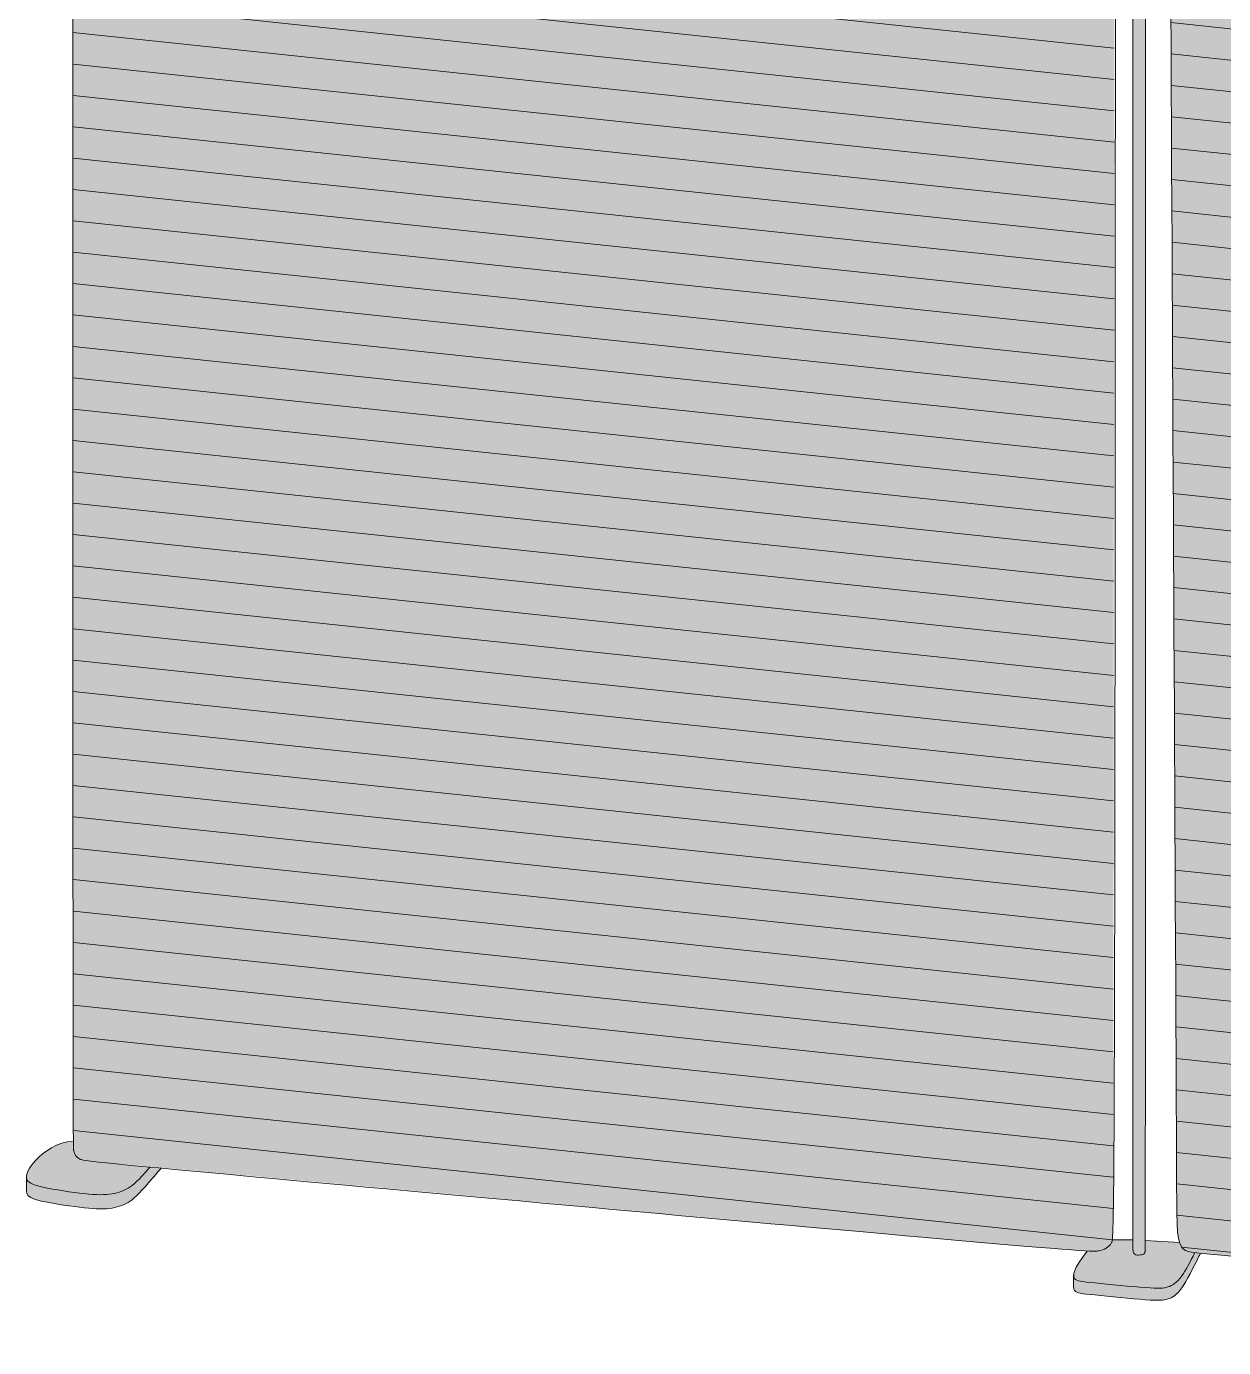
# Model space of a CAD drawing. Header units: millimetres. Extents: x -23380 to 52531, y -5628 to 1041.
# Drawn here: x -2816 to -1963, y -5404 to -4463 of the extents above; entities that cross this region are included whole.
import ezdxf

# ---------------------------------------------------------------- set-up
doc = ezdxf.new("R2010")
doc.units = ezdxf.units.MM
for name, color, linetype, lineweight in [('drawing', 7, 'Continuous', 5), ('hatch', 9, 'Continuous', 5), ('ropes', 7, 'Continuous', 0)]:
    doc.layers.add(name, color=color, linetype=linetype, lineweight=lineweight)

msp = doc.modelspace()

# ---------------------------------------------------------------- hatches: boundary and pattern name
at = {"layer": 'hatch'}
for points in [[(-2782.98, -3470.14), (-2782.59, -5257.32), (-2782.49, -5262.8), (-2782.46, -5263.35), (-2782.44, -5263.55), (-2782.43, -5263.71), (-2782.41, -5263.84), (-2782.39, -5263.94), (-2782.38, -5264.02), (-2782.3, -5264.36), (-2782.24, -5264.61), (-2782.17, -5264.85), (-2782.1, -5265.09), (-2782.02, -5265.33), (-2781.94, -5265.56), (-2781.86, -5265.78), (-2781.77, -5266), (-2781.67, -5266.22), (-2781.58, -5266.43), (-2781.47, -5266.63), (-2781.36, -5266.83), (-2781.25, -5267.03), (-2781.13, -5267.22), (-2781.01, -5267.4), (-2780.88, -5267.58), (-2780.75, -5267.76), (-2780.61, -5267.93), (-2780.46, -5268.1), (-2780.31, -5268.27), (-2780.15, -5268.43), (-2779.99, -5268.58), (-2779.81, -5268.73), (-2779.64, -5268.88), (-2779.45, -5269.02), (-2779.26, -5269.16), (-2779.07, -5269.3), (-2778.86, -5269.43), (-2778.65, -5269.56), (-2778.44, -5269.68), (-2778.21, -5269.8), (-2777.98, -5269.92), (-2777.8, -5270), (-2777.62, -5270.08), (-2777.52, -5270.12), (-2777.42, -5270.16), (-2777.3, -5270.2), (-2777.19, -5270.24), (-2777.06, -5270.28), (-2776.92, -5270.32), (-2776.61, -5270.41), (-2776.25, -5270.49), (-2775.83, -5270.58), (-2774.79, -5270.78), (-2773.43, -5270.99), (-2769.46, -5271.51), (-2177.98, -5325.61), (-2093.96, -5332.91), (-2060.04, -5335.44), (-2056.38, -5335.58), (-2055.08, -5335.6), (-2054.06, -5335.58), (-2053.64, -5335.56), (-2053.27, -5335.54), (-2052.93, -5335.51), (-2052.64, -5335.47), (-2052.37, -5335.43), (-2052.12, -5335.39), (-2051.66, -5335.29), (-2051.01, -5335.15), (-2050.36, -5334.98), (-2049.71, -5334.79), (-2049.39, -5334.69), (-2049.08, -5334.59), (-2048.76, -5334.47), (-2048.44, -5334.35), (-2048.13, -5334.23), (-2047.82, -5334.1), (-2047.52, -5333.95), (-2047.21, -5333.81), (-2046.91, -5333.65), (-2046.62, -5333.49), (-2046.33, -5333.31), (-2046.04, -5333.13), (-2045.76, -5332.94), (-2045.48, -5332.73), (-2045.21, -5332.52), (-2044.94, -5332.3), (-2044.68, -5332.07), (-2044.43, -5331.82), (-2044.3, -5331.7), (-2044.18, -5331.57), (-2044.05, -5331.44), (-2043.93, -5331.3), (-2043.82, -5331.16), (-2043.7, -5331.02), (-2043.58, -5330.88), (-2043.47, -5330.73), (-2043.36, -5330.58), (-2043.25, -5330.43), (-2043.14, -5330.27), (-2043.03, -5330.11), (-2042.93, -5329.95), (-2042.83, -5329.78), (-2042.72, -5329.61), (-2042.63, -5329.44), (-2042.56, -5329.31), (-2042.53, -5329.25), (-2042.5, -5329.18), (-2042.48, -5329.14), (-2042.47, -5329.1), (-2042.45, -5329.06), (-2042.43, -5329.02), (-2042.42, -5328.97), (-2042.4, -5328.92), (-2042.37, -5328.82), (-2042.34, -5328.7), (-2042.31, -5328.57), (-2042.28, -5328.42), (-2042.25, -5328.25), (-2042.19, -5327.86), (-2042.13, -5327.38), (-2042.05, -5326.56), (-2041.98, -5325.53), (-2041.83, -5322.68), (-2041.55, -5313.01), (-2039.87, -3534.17), (-2040.25, -3534.25), (-2040.64, -3534.31), (-2040.94, -3534.35), (-2041.27, -3534.39), (-2041.65, -3534.42), (-2042.09, -3534.45), (-2042.63, -3534.46), (-2043.27, -3534.46), (-2044.98, -3534.41), (-2050.63, -3534.1), (-2771.8, -3471.95), (-2775.93, -3471.5), (-2777.31, -3471.31), (-2778.46, -3471.14), (-2779.76, -3470.91), (-2780.95, -3470.67), (-2781.5, -3470.54), (-2782.02, -3470.41), (-2782.51, -3470.28)], [(-2018.52, -3540.44), (-2027.48, -3539.85), (-2027.48, -5327.38), (-2027.48, -5333.65), (-2027.44, -5334.27), (-2027.38, -5334.83), (-2027.35, -5335.09), (-2027.31, -5335.33), (-2027.28, -5335.56), (-2027.24, -5335.78), (-2027.19, -5335.98), (-2027.15, -5336.18), (-2027.1, -5336.35), (-2027.05, -5336.52), (-2027.02, -5336.6), (-2026.99, -5336.68), (-2026.96, -5336.75), (-2026.93, -5336.82), (-2026.9, -5336.89), (-2026.87, -5336.96), (-2026.84, -5337.02), (-2026.81, -5337.09), (-2026.78, -5337.15), (-2026.75, -5337.2), (-2026.71, -5337.26), (-2026.68, -5337.31), (-2026.64, -5337.36), (-2026.61, -5337.41), (-2026.57, -5337.46), (-2026.53, -5337.5), (-2026.49, -5337.54), (-2026.46, -5337.58), (-2026.42, -5337.62), (-2026.38, -5337.66), (-2026.34, -5337.7), (-2026.29, -5337.73), (-2026.25, -5337.76), (-2026.21, -5337.79), (-2026.17, -5337.82), (-2026.12, -5337.85), (-2026.08, -5337.88), (-2026.03, -5337.91), (-2025.99, -5337.93), (-2025.94, -5337.95), (-2025.89, -5337.98), (-2025.84, -5338), (-2025.79, -5338.02), (-2025.74, -5338.04), (-2025.69, -5338.05), (-2025.64, -5338.07), (-2025.54, -5338.1), (-2025.43, -5338.13), (-2025.32, -5338.16), (-2025.21, -5338.19), (-2025.09, -5338.21), (-2024.98, -5338.23), (-2024.86, -5338.25), (-2024.74, -5338.27), (-2024.49, -5338.3), (-2024.24, -5338.32), (-2023.98, -5338.34), (-2023.72, -5338.34), (-2023.45, -5338.34), (-2023.19, -5338.34), (-2022.92, -5338.33), (-2022.66, -5338.31), (-2022.4, -5338.29), (-2022.15, -5338.26), (-2021.9, -5338.23), (-2021.65, -5338.19), (-2021.42, -5338.15), (-2021.19, -5338.11), (-2020.97, -5338.06), (-2020.87, -5338.03), (-2020.77, -5338), (-2020.67, -5337.97), (-2020.57, -5337.94), (-2020.47, -5337.91), (-2020.38, -5337.87), (-2020.29, -5337.84), (-2020.2, -5337.8), (-2020.12, -5337.76), (-2020.03, -5337.71), (-2019.95, -5337.67), (-2019.91, -5337.65), (-2019.87, -5337.62), (-2019.83, -5337.6), (-2019.79, -5337.57), (-2019.76, -5337.55), (-2019.72, -5337.52), (-2019.68, -5337.49), (-2019.65, -5337.46), (-2019.61, -5337.44), (-2019.58, -5337.41), (-2019.55, -5337.38), (-2019.51, -5337.34), (-2019.48, -5337.31), (-2019.45, -5337.28), (-2019.42, -5337.25), (-2019.39, -5337.21), (-2019.36, -5337.18), (-2019.33, -5337.14), (-2019.3, -5337.11), (-2019.27, -5337.07), (-2019.24, -5337.03), (-2019.21, -5336.99), (-2019.19, -5336.95), (-2019.16, -5336.91), (-2019.14, -5336.87), (-2019.11, -5336.83), (-2019.09, -5336.79), (-2019.06, -5336.74), (-2019.04, -5336.7), (-2019.02, -5336.65), (-2019, -5336.6), (-2018.98, -5336.56), (-2018.95, -5336.51), (-2018.94, -5336.46), (-2018.93, -5336.44), (-2018.93, -5336.43), (-2018.92, -5336.42), (-2018.92, -5336.41), (-2018.92, -5336.4), (-2018.91, -5336.39), (-2018.91, -5336.38), (-2018.91, -5336.36), (-2018.9, -5336.34), (-2018.9, -5336.31), (-2018.89, -5336.26), (-2018.89, -5336.2), (-2018.87, -5336.05), (-2018.86, -5335.84), (-2018.84, -5335.19)], [(-2005.01, -3539.76), (-1996.16, -5308), (-1996.01, -5315.46), (-1995.85, -5318.6), (-1995.65, -5321.39), (-1995.52, -5322.66), (-1995.38, -5323.84), (-1995.23, -5324.95), (-1995.07, -5325.98), (-1994.89, -5326.94), (-1994.69, -5327.84), (-1994.49, -5328.66), (-1994.38, -5329.05), (-1994.26, -5329.42), (-1994.14, -5329.82), (-1994.01, -5330.19), (-1993.87, -5330.55), (-1993.73, -5330.89), (-1993.59, -5331.21), (-1993.44, -5331.52), (-1993.29, -5331.82), (-1993.13, -5332.1), (-1992.97, -5332.37), (-1992.89, -5332.49), (-1992.8, -5332.62), (-1992.72, -5332.74), (-1992.63, -5332.86), (-1992.55, -5332.97), (-1992.46, -5333.08), (-1992.37, -5333.19), (-1992.28, -5333.3), (-1992.19, -5333.4), (-1992.1, -5333.5), (-1992.01, -5333.6), (-1991.91, -5333.69), (-1991.82, -5333.78), (-1991.72, -5333.87), (-1991.62, -5333.96), (-1991.53, -5334.05), (-1991.43, -5334.13), (-1991.33, -5334.21), (-1991.22, -5334.28), (-1991.12, -5334.36), (-1991.02, -5334.43), (-1990.91, -5334.5), (-1990.81, -5334.57), (-1990.7, -5334.64), (-1990.48, -5334.77), (-1990.26, -5334.89), (-1990.03, -5335), (-1989.8, -5335.11), (-1989.57, -5335.21), (-1989.33, -5335.3), (-1989.08, -5335.4), (-1988.84, -5335.48), (-1988.58, -5335.57), (-1988.06, -5335.72), (-1987.64, -5335.84), (-1987.19, -5335.95), (-1986.72, -5336.06), (-1986.19, -5336.17), (-1985.61, -5336.28), (-1984.97, -5336.38), (-1983.44, -5336.6), (-1979.31, -5337.08), (-1266.3, -5403.94), (-1265.65, -5403.99), (-1265.33, -5404), (-1265.17, -5404), (-1265.02, -5404), (-1264.86, -5404), (-1264.71, -5403.99), (-1264.55, -5403.98), (-1264.4, -5403.96), (-1264.33, -5403.95), (-1264.25, -5403.94), (-1264.18, -5403.92), (-1264.1, -5403.91), (-1264.03, -5403.89), (-1263.95, -5403.87), (-1263.88, -5403.85), (-1263.81, -5403.83), (-1263.74, -5403.81), (-1263.66, -5403.78), (-1263.59, -5403.76), (-1263.52, -5403.73), (-1263.45, -5403.7), (-1263.38, -5403.67), (-1263.31, -5403.63), (-1263.24, -5403.6), (-1263.17, -5403.56), (-1263.1, -5403.52), (-1263.03, -5403.47), (-1262.96, -5403.43), (-1262.9, -5403.38), (-1262.83, -5403.33), (-1262.76, -5403.28), (-1262.7, -5403.22), (-1262.63, -5403.17), (-1262.57, -5403.11), (-1262.5, -5403.04), (-1262.44, -5402.98), (-1262.38, -5402.91), (-1262.31, -5402.84), (-1262.25, -5402.76), (-1262.19, -5402.69), (-1262.13, -5402.61), (-1262.07, -5402.53), (-1262.01, -5402.44), (-1261.95, -5402.35), (-1261.89, -5402.26), (-1261.83, -5402.17), (-1261.78, -5402.07), (-1261.72, -5401.97), (-1261.66, -5401.86), (-1261.61, -5401.75), (-1261.5, -5401.53), (-1261.39, -5401.29), (-1261.29, -5401.03), (-1261.19, -5400.76), (-1261.09, -5400.48), (-1260.99, -5400.18), (-1260.9, -5399.86), (-1260.81, -5399.53), (-1260.73, -5399.18), (-1260.64, -5398.81), (-1260.57, -5398.42), (-1260.42, -5397.6), (-1260.28, -5396.7), (-1260.16, -5395.72), (-1260.05, -5394.66), (-1259.96, -5393.51), (-1259.88, -5392.27), (-1259.78, -5389.52), (-1259.75, -5386.38), (-1259.75, -3601.61), (-1259.99, -3601.77), (-1260.25, -3601.92), (-1260.52, -3602.06), (-1260.79, -3602.2), (-1261.08, -3602.33), (-1261.37, -3602.45), (-1261.67, -3602.57), (-1261.98, -3602.69), (-1262.3, -3602.8), (-1262.63, -3602.9), (-1262.97, -3602.99), (-1263.32, -3603.08), (-1263.68, -3603.17), (-1264.05, -3603.24), (-1264.43, -3603.31), (-1264.82, -3603.38), (-1265.12, -3603.42), (-1265.45, -3603.46), (-1265.83, -3603.49), (-1266.27, -3603.51), (-1266.81, -3603.53), (-1267.45, -3603.53), (-1269.16, -3603.48), (-1274.81, -3603.17), (-1995.98, -3541.02), (-2000.1, -3540.57), (-2001.49, -3540.38), (-2002.64, -3540.2), (-2003.88, -3539.99)], [(-2782.59, -5257.32), (-2783.14, -5257.33), (-2783.67, -5257.36), (-2784.21, -5257.39), (-2784.74, -5257.43), (-2785.27, -5257.49), (-2785.8, -5257.55), (-2786.32, -5257.62), (-2786.84, -5257.71), (-2787.36, -5257.8), (-2787.88, -5257.9), (-2788.39, -5258.01), (-2788.9, -5258.13), (-2789.9, -5258.39), (-2790.89, -5258.68), (-2791.87, -5259.01), (-2792.84, -5259.36), (-2793.78, -5259.74), (-2794.72, -5260.15), (-2795.63, -5260.58), (-2796.53, -5261.03), (-2797.42, -5261.5), (-2798.28, -5261.98), (-2799.13, -5262.49), (-2799.96, -5263.01), (-2800.77, -5263.54), (-2801.56, -5264.08), (-2802.33, -5264.63), (-2803.08, -5265.2), (-2803.81, -5265.76), (-2804.52, -5266.33), (-2805.88, -5267.48), (-2807.14, -5268.62), (-2808.32, -5269.75), (-2809.39, -5270.84), (-2810.32, -5271.84), (-2811.17, -5272.79), (-2811.93, -5273.71), (-2812.61, -5274.59), (-2812.92, -5275.02), (-2813.21, -5275.44), (-2813.49, -5275.85), (-2813.75, -5276.25), (-2813.99, -5276.64), (-2814.21, -5277.02), (-2814.42, -5277.39), (-2814.62, -5277.76), (-2814.79, -5278.12), (-2814.96, -5278.47), (-2815.1, -5278.81), (-2815.24, -5279.15), (-2815.36, -5279.48), (-2815.47, -5279.8), (-2815.57, -5280.11), (-2815.65, -5280.42), (-2815.72, -5280.72), (-2815.78, -5281.01), (-2815.83, -5281.29), (-2815.87, -5281.57), (-2815.91, -5281.85), (-2815.93, -5282.11), (-2815.94, -5282.37), (-2815.94, -5282.63), (-2815.94, -5282.85), (-2815.93, -5283.07), (-2815.91, -5283.32), (-2815.9, -5283.44), (-2815.89, -5283.57), (-2815.87, -5283.69), (-2815.85, -5283.81), (-2815.83, -5283.92), (-2815.8, -5284.04), (-2815.78, -5284.16), (-2815.74, -5284.27), (-2815.71, -5284.38), (-2815.68, -5284.49), (-2815.64, -5284.6), (-2815.59, -5284.71), (-2815.55, -5284.82), (-2815.5, -5284.93), (-2815.44, -5285.03), (-2815.39, -5285.14), (-2815.33, -5285.24), (-2815.26, -5285.35), (-2815.2, -5285.45), (-2815.12, -5285.55), (-2815.05, -5285.65), (-2814.97, -5285.75), (-2814.88, -5285.84), (-2814.79, -5285.94), (-2814.7, -5286.04), (-2814.6, -5286.13), (-2814.5, -5286.23), (-2814.39, -5286.32), (-2814.28, -5286.41), (-2814.16, -5286.51), (-2814.04, -5286.6), (-2813.91, -5286.69), (-2813.78, -5286.78), (-2813.64, -5286.87), (-2813.5, -5286.96), (-2813.35, -5287.05), (-2813.2, -5287.14), (-2813.04, -5287.23), (-2812.7, -5287.4), (-2812.34, -5287.57), (-2811.95, -5287.74), (-2811.54, -5287.92), (-2811.1, -5288.09), (-2810.64, -5288.25), (-2809.62, -5288.59), (-2808.49, -5288.93), (-2807.24, -5289.27), (-2804.36, -5289.95), (-2801.06, -5290.64), (-2793.63, -5291.98), (-2785.74, -5293.19), (-2778.2, -5294.18), (-2771.66, -5294.87), (-2768.77, -5295.1), (-2766.09, -5295.25), (-2763.6, -5295.31), (-2762.42, -5295.32), (-2761.28, -5295.3), (-2760.17, -5295.26), (-2759.1, -5295.2), (-2758.05, -5295.12), (-2757.03, -5295.01), (-2756.04, -5294.89), (-2755.06, -5294.74), (-2754.11, -5294.58), (-2753.18, -5294.39), (-2752.28, -5294.19), (-2751.39, -5293.96), (-2750.52, -5293.71), (-2749.67, -5293.45), (-2748.84, -5293.16), (-2748.03, -5292.86), (-2747.23, -5292.54), (-2746.45, -5292.2), (-2745.69, -5291.84), (-2744.94, -5291.47), (-2744.21, -5291.08), (-2743.5, -5290.67), (-2742.79, -5290.24), (-2742.1, -5289.78), (-2741.4, -5289.29), (-2740.68, -5288.76), (-2739.95, -5288.18), (-2739.19, -5287.53), (-2738.39, -5286.81), (-2737.55, -5286.01), (-2736.65, -5285.13), (-2735.69, -5284.14), (-2733.55, -5281.84), (-2728.13, -5275.68), (-2769.46, -5271.51), (-2773.43, -5270.99), (-2774.79, -5270.78), (-2775.83, -5270.58), (-2776.25, -5270.49), (-2776.61, -5270.41), (-2776.92, -5270.32), (-2777.06, -5270.28), (-2777.19, -5270.24), (-2777.3, -5270.2), (-2777.42, -5270.16), (-2777.52, -5270.12), (-2777.62, -5270.08), (-2777.8, -5270), (-2777.98, -5269.92), (-2778.21, -5269.8), (-2778.44, -5269.68), (-2778.65, -5269.56), (-2778.86, -5269.43), (-2779.07, -5269.3), (-2779.26, -5269.16), (-2779.45, -5269.02), (-2779.64, -5268.88), (-2779.81, -5268.73), (-2779.99, -5268.58), (-2780.15, -5268.43), (-2780.31, -5268.27), (-2780.46, -5268.1), (-2780.61, -5267.93), (-2780.75, -5267.76), (-2780.88, -5267.58), (-2781.01, -5267.4), (-2781.13, -5267.22), (-2781.25, -5267.03), (-2781.36, -5266.83), (-2781.47, -5266.63), (-2781.58, -5266.43), (-2781.67, -5266.22), (-2781.77, -5266), (-2781.86, -5265.78), (-2781.94, -5265.56), (-2782.02, -5265.33), (-2782.1, -5265.09), (-2782.17, -5264.85), (-2782.24, -5264.61), (-2782.3, -5264.36), (-2782.38, -5264.02), (-2782.39, -5263.94), (-2782.41, -5263.84), (-2782.43, -5263.71), (-2782.44, -5263.55), (-2782.46, -5263.35), (-2782.49, -5262.8)], [(-2728.13, -5275.68), (-2733.55, -5281.84), (-2735.69, -5284.14), (-2736.65, -5285.13), (-2737.55, -5286.01), (-2738.39, -5286.81), (-2739.19, -5287.53), (-2739.95, -5288.18), (-2740.68, -5288.76), (-2741.4, -5289.29), (-2742.1, -5289.78), (-2742.79, -5290.24), (-2743.5, -5290.67), (-2744.21, -5291.08), (-2744.94, -5291.47), (-2745.69, -5291.84), (-2746.45, -5292.2), (-2747.23, -5292.54), (-2748.03, -5292.86), (-2748.84, -5293.16), (-2749.67, -5293.45), (-2750.52, -5293.71), (-2751.39, -5293.96), (-2752.28, -5294.19), (-2753.18, -5294.39), (-2754.11, -5294.58), (-2755.06, -5294.74), (-2756.04, -5294.89), (-2757.03, -5295.01), (-2758.05, -5295.12), (-2759.1, -5295.2), (-2760.17, -5295.26), (-2761.28, -5295.3), (-2762.42, -5295.32), (-2763.6, -5295.31), (-2766.09, -5295.25), (-2768.77, -5295.1), (-2771.66, -5294.87), (-2778.2, -5294.18), (-2785.74, -5293.19), (-2793.63, -5291.98), (-2801.06, -5290.64), (-2804.36, -5289.95), (-2807.24, -5289.27), (-2808.49, -5288.93), (-2809.62, -5288.59), (-2810.64, -5288.25), (-2811.1, -5288.09), (-2811.54, -5287.92), (-2811.95, -5287.74), (-2812.34, -5287.57), (-2812.7, -5287.4), (-2813.04, -5287.23), (-2813.2, -5287.14), (-2813.35, -5287.05), (-2813.5, -5286.96), (-2813.64, -5286.87), (-2813.78, -5286.78), (-2813.91, -5286.69), (-2814.04, -5286.6), (-2814.16, -5286.51), (-2814.28, -5286.41), (-2814.39, -5286.32), (-2814.5, -5286.23), (-2814.6, -5286.13), (-2814.7, -5286.04), (-2814.79, -5285.94), (-2814.88, -5285.84), (-2814.97, -5285.75), (-2815.05, -5285.65), (-2815.12, -5285.55), (-2815.2, -5285.45), (-2815.26, -5285.35), (-2815.33, -5285.24), (-2815.39, -5285.14), (-2815.44, -5285.03), (-2815.5, -5284.93), (-2815.55, -5284.82), (-2815.59, -5284.71), (-2815.64, -5284.6), (-2815.68, -5284.49), (-2815.71, -5284.38), (-2815.74, -5284.27), (-2815.78, -5284.16), (-2815.8, -5284.04), (-2815.83, -5283.92), (-2815.85, -5283.81), (-2815.87, -5283.69), (-2815.89, -5283.57), (-2815.9, -5283.44), (-2815.91, -5283.32), (-2815.93, -5283.07), (-2815.94, -5282.9), (-2815.94, -5282.74), (-2815.94, -5292.75), (-2815.94, -5292.98), (-2815.93, -5293.19), (-2815.91, -5293.44), (-2815.9, -5293.57), (-2815.89, -5293.69), (-2815.87, -5293.81), (-2815.85, -5293.93), (-2815.83, -5294.05), (-2815.8, -5294.17), (-2815.78, -5294.28), (-2815.74, -5294.4), (-2815.71, -5294.51), (-2815.68, -5294.62), (-2815.64, -5294.73), (-2815.59, -5294.84), (-2815.55, -5294.95), (-2815.5, -5295.05), (-2815.44, -5295.16), (-2815.39, -5295.27), (-2815.33, -5295.37), (-2815.26, -5295.47), (-2815.2, -5295.57), (-2815.12, -5295.67), (-2815.05, -5295.77), (-2814.97, -5295.87), (-2814.88, -5295.97), (-2814.79, -5296.07), (-2814.7, -5296.16), (-2814.6, -5296.26), (-2814.5, -5296.35), (-2814.39, -5296.45), (-2814.28, -5296.54), (-2814.16, -5296.63), (-2814.04, -5296.72), (-2813.91, -5296.82), (-2813.78, -5296.91), (-2813.64, -5297), (-2813.5, -5297.09), (-2813.35, -5297.17), (-2813.2, -5297.26), (-2813.04, -5297.35), (-2812.7, -5297.53), (-2812.34, -5297.7), (-2811.95, -5297.87), (-2811.54, -5298.04), (-2811.1, -5298.21), (-2810.64, -5298.38), (-2809.62, -5298.72), (-2808.49, -5299.05), (-2807.24, -5299.39), (-2804.36, -5300.08), (-2801.06, -5300.77), (-2793.63, -5302.11), (-2785.74, -5303.32), (-2778.2, -5304.31), (-2771.66, -5305), (-2768.77, -5305.23), (-2766.09, -5305.38), (-2763.6, -5305.44), (-2762.42, -5305.44), (-2761.28, -5305.42), (-2760.17, -5305.38), (-2759.1, -5305.32), (-2758.05, -5305.24), (-2757.03, -5305.14), (-2756.04, -5305.01), (-2755.06, -5304.87), (-2754.11, -5304.7), (-2753.18, -5304.52), (-2752.28, -5304.31), (-2751.39, -5304.09), (-2750.52, -5303.84), (-2749.67, -5303.57), (-2748.84, -5303.29), (-2748.03, -5302.99), (-2747.23, -5302.67), (-2746.45, -5302.33), (-2745.69, -5301.97), (-2744.94, -5301.59), (-2744.21, -5301.2), (-2743.5, -5300.79), (-2742.79, -5300.36), (-2742.1, -5299.91), (-2741.4, -5299.42), (-2740.68, -5298.89), (-2739.95, -5298.3), (-2739.19, -5297.66), (-2738.39, -5296.94), (-2737.55, -5296.14), (-2736.65, -5295.25), (-2735.69, -5294.27), (-2733.55, -5291.97), (-2728.13, -5285.8), (-2720.1, -5276.44)], [(-2060.04, -5335.44), (-2062.63, -5338.88), (-2063.74, -5340.43), (-2064.74, -5341.87), (-2065.63, -5343.22), (-2066.42, -5344.47), (-2067.11, -5345.63), (-2067.71, -5346.71), (-2067.97, -5347.21), (-2068.22, -5347.7), (-2068.44, -5348.16), (-2068.64, -5348.61), (-2068.82, -5349.04), (-2068.99, -5349.45), (-2069.13, -5349.84), (-2069.26, -5350.21), (-2069.37, -5350.57), (-2069.46, -5350.91), (-2069.5, -5351.08), (-2069.54, -5351.24), (-2069.57, -5351.4), (-2069.6, -5351.55), (-2069.63, -5351.7), (-2069.65, -5351.85), (-2069.67, -5351.99), (-2069.68, -5352.13), (-2069.69, -5352.27), (-2069.7, -5352.4), (-2069.71, -5352.53), (-2069.71, -5352.66), (-2069.71, -5352.75), (-2069.7, -5352.85), (-2069.7, -5352.94), (-2069.69, -5353.02), (-2069.69, -5353.11), (-2069.68, -5353.2), (-2069.67, -5353.28), (-2069.66, -5353.36), (-2069.64, -5353.44), (-2069.63, -5353.52), (-2069.61, -5353.6), (-2069.59, -5353.68), (-2069.57, -5353.75), (-2069.55, -5353.82), (-2069.53, -5353.9), (-2069.51, -5353.97), (-2069.48, -5354.04), (-2069.46, -5354.1), (-2069.43, -5354.17), (-2069.4, -5354.24), (-2069.37, -5354.3), (-2069.35, -5354.37), (-2069.31, -5354.43), (-2069.28, -5354.49), (-2069.25, -5354.55), (-2069.22, -5354.61), (-2069.18, -5354.67), (-2069.15, -5354.72), (-2069.11, -5354.78), (-2069.07, -5354.84), (-2068.99, -5354.94), (-2068.92, -5355.04), (-2068.85, -5355.13), (-2068.77, -5355.22), (-2068.69, -5355.31), (-2068.6, -5355.4), (-2068.52, -5355.48), (-2068.43, -5355.56), (-2068.33, -5355.64), (-2068.24, -5355.71), (-2068.14, -5355.79), (-2068.04, -5355.86), (-2067.93, -5355.93), (-2067.82, -5356), (-2067.7, -5356.06), (-2067.59, -5356.12), (-2067.46, -5356.19), (-2067.34, -5356.25), (-2067.2, -5356.3), (-2067.07, -5356.36), (-2066.93, -5356.41), (-2066.78, -5356.47), (-2066.63, -5356.52), (-2066.32, -5356.62), (-2065.99, -5356.71), (-2065.63, -5356.8), (-2065.25, -5356.88), (-2064.85, -5356.96), (-2063.97, -5357.11), (-2062.99, -5357.25), (-2060.69, -5357.52), (-2018.53, -5361.53), (-2015.18, -5361.76), (-2012.37, -5361.9), (-2010.03, -5361.96), (-2009.01, -5361.95), (-2008.08, -5361.92), (-2007.23, -5361.88), (-2006.44, -5361.81), (-2005.72, -5361.73), (-2005.37, -5361.68), (-2005.04, -5361.63), (-2004.71, -5361.57), (-2004.4, -5361.5), (-2004.09, -5361.44), (-2003.78, -5361.36), (-2003.19, -5361.21), (-2002.6, -5361.03), (-2002.01, -5360.84), (-2001.42, -5360.63), (-2001.13, -5360.51), (-2000.83, -5360.39), (-2000.54, -5360.26), (-2000.24, -5360.12), (-1999.94, -5359.98), (-1999.64, -5359.82), (-1999.34, -5359.66), (-1999.03, -5359.48), (-1998.73, -5359.3), (-1998.43, -5359.1), (-1998.12, -5358.9), (-1997.81, -5358.68), (-1997.5, -5358.45), (-1997.19, -5358.21), (-1996.88, -5357.95), (-1996.56, -5357.68), (-1996.24, -5357.39), (-1995.93, -5357.09), (-1995.6, -5356.78), (-1995.28, -5356.45), (-1994.96, -5356.1), (-1994.63, -5355.73), (-1994.3, -5355.35), (-1993.96, -5354.95), (-1993.63, -5354.53), (-1993.29, -5354.09), (-1992.61, -5353.16), (-1992.08, -5352.39), (-1991.54, -5351.57), (-1990.44, -5349.81), (-1989.33, -5347.89), (-1988.19, -5345.83), (-1985.85, -5341.38), (-1983.44, -5336.6), (-1984.97, -5336.38), (-1985.61, -5336.28), (-1986.19, -5336.17), (-1986.72, -5336.06), (-1987.19, -5335.95), (-1987.64, -5335.84), (-1988.06, -5335.72), (-1988.58, -5335.57), (-1988.84, -5335.48), (-1989.08, -5335.4), (-1989.33, -5335.3), (-1989.57, -5335.21), (-1989.8, -5335.11), (-1990.03, -5335), (-1990.26, -5334.89), (-1990.48, -5334.77), (-1990.7, -5334.64), (-1990.81, -5334.57), (-1990.91, -5334.5), (-1991.02, -5334.43), (-1991.12, -5334.36), (-1991.22, -5334.28), (-1991.33, -5334.21), (-1991.43, -5334.13), (-1991.53, -5334.05), (-1991.62, -5333.96), (-1991.72, -5333.87), (-1991.82, -5333.78), (-1991.91, -5333.69), (-1992.01, -5333.6), (-1992.1, -5333.5), (-1992.19, -5333.4), (-1992.28, -5333.3), (-1992.37, -5333.19), (-1992.46, -5333.08), (-1992.55, -5332.97), (-1992.63, -5332.86), (-1992.72, -5332.74), (-1992.8, -5332.62), (-1992.89, -5332.49), (-1992.97, -5332.37), (-1993.13, -5332.1), (-1993.29, -5331.82), (-1993.44, -5331.52), (-1993.59, -5331.21), (-1993.73, -5330.89), (-1993.87, -5330.55), (-1994.01, -5330.19), (-1994.14, -5329.82), (-1994.26, -5329.42), (-2018.76, -5327.96), (-2018.84, -5335.19), (-2018.86, -5335.84), (-2018.87, -5336.05), (-2018.89, -5336.2), (-2018.89, -5336.26), (-2018.9, -5336.31), (-2018.9, -5336.34), (-2018.91, -5336.36), (-2018.91, -5336.38), (-2018.91, -5336.39), (-2018.92, -5336.4), (-2018.92, -5336.41), (-2018.92, -5336.42), (-2018.93, -5336.43), (-2018.93, -5336.44), (-2018.94, -5336.46), (-2018.95, -5336.51), (-2018.98, -5336.56), (-2019, -5336.6), (-2019.02, -5336.65), (-2019.04, -5336.7), (-2019.06, -5336.74), (-2019.09, -5336.79), (-2019.11, -5336.83), (-2019.14, -5336.87), (-2019.16, -5336.91), (-2019.19, -5336.95), (-2019.21, -5336.99), (-2019.24, -5337.03), (-2019.27, -5337.07), (-2019.3, -5337.11), (-2019.33, -5337.14), (-2019.36, -5337.18), (-2019.39, -5337.21), (-2019.42, -5337.25), (-2019.45, -5337.28), (-2019.48, -5337.31), (-2019.51, -5337.34), (-2019.55, -5337.38), (-2019.58, -5337.41), (-2019.61, -5337.44), (-2019.65, -5337.46), (-2019.68, -5337.49), (-2019.72, -5337.52), (-2019.76, -5337.55), (-2019.79, -5337.57), (-2019.83, -5337.6), (-2019.87, -5337.62), (-2019.91, -5337.65), (-2019.95, -5337.67), (-2020.03, -5337.71), (-2020.12, -5337.76), (-2020.2, -5337.8), (-2020.29, -5337.84), (-2020.38, -5337.87), (-2020.47, -5337.91), (-2020.57, -5337.94), (-2020.67, -5337.97), (-2020.77, -5338), (-2020.87, -5338.03), (-2020.97, -5338.06), (-2021.19, -5338.11), (-2021.42, -5338.15), (-2021.65, -5338.19), (-2021.9, -5338.23), (-2022.15, -5338.26), (-2022.4, -5338.29), (-2022.66, -5338.31), (-2022.92, -5338.33), (-2023.19, -5338.34), (-2023.45, -5338.34), (-2023.72, -5338.34), (-2023.98, -5338.34), (-2024.24, -5338.32), (-2024.49, -5338.3), (-2024.74, -5338.27), (-2024.86, -5338.25), (-2024.98, -5338.23), (-2025.09, -5338.21), (-2025.21, -5338.19), (-2025.32, -5338.16), (-2025.43, -5338.13), (-2025.54, -5338.1), (-2025.64, -5338.07), (-2025.69, -5338.05), (-2025.74, -5338.04), (-2025.79, -5338.02), (-2025.84, -5338), (-2025.89, -5337.98), (-2025.94, -5337.95), (-2025.99, -5337.93), (-2026.03, -5337.91), (-2026.08, -5337.88), (-2026.12, -5337.85), (-2026.17, -5337.82), (-2026.21, -5337.79), (-2026.25, -5337.76), (-2026.29, -5337.73), (-2026.34, -5337.7), (-2026.38, -5337.66), (-2026.42, -5337.62), (-2026.46, -5337.58), (-2026.49, -5337.54), (-2026.53, -5337.5), (-2026.57, -5337.46), (-2026.61, -5337.41), (-2026.64, -5337.36), (-2026.68, -5337.31), (-2026.71, -5337.26), (-2026.75, -5337.2), (-2026.78, -5337.15), (-2026.81, -5337.09), (-2026.84, -5337.02), (-2026.87, -5336.96), (-2026.9, -5336.89), (-2026.93, -5336.82), (-2026.96, -5336.75), (-2026.99, -5336.68), (-2027.02, -5336.6), (-2027.05, -5336.52), (-2027.1, -5336.35), (-2027.15, -5336.18), (-2027.19, -5335.98), (-2027.24, -5335.78), (-2027.28, -5335.56), (-2027.31, -5335.33), (-2027.35, -5335.09), (-2027.38, -5334.83), (-2027.44, -5334.27), (-2027.48, -5333.65), (-2027.48, -5327.38), (-2042.13, -5327.38), (-2042.19, -5327.86), (-2042.25, -5328.25), (-2042.28, -5328.42), (-2042.31, -5328.57), (-2042.34, -5328.7), (-2042.37, -5328.82), (-2042.4, -5328.92), (-2042.42, -5328.97), (-2042.43, -5329.02), (-2042.45, -5329.06), (-2042.47, -5329.1), (-2042.48, -5329.14), (-2042.5, -5329.18), (-2042.53, -5329.25), (-2042.56, -5329.31), (-2042.63, -5329.44), (-2042.72, -5329.61), (-2042.83, -5329.78), (-2042.93, -5329.95), (-2043.03, -5330.11), (-2043.14, -5330.27), (-2043.25, -5330.43), (-2043.36, -5330.58), (-2043.47, -5330.73), (-2043.58, -5330.88), (-2043.7, -5331.02), (-2043.82, -5331.16), (-2043.93, -5331.3), (-2044.05, -5331.44), (-2044.18, -5331.57), (-2044.3, -5331.7), (-2044.43, -5331.82), (-2044.68, -5332.07), (-2044.94, -5332.3), (-2045.21, -5332.52), (-2045.48, -5332.73), (-2045.76, -5332.94), (-2046.04, -5333.13), (-2046.33, -5333.31), (-2046.62, -5333.49), (-2046.91, -5333.65), (-2047.21, -5333.81), (-2047.52, -5333.95), (-2047.82, -5334.1), (-2048.13, -5334.23), (-2048.44, -5334.35), (-2048.76, -5334.47), (-2049.08, -5334.59), (-2049.39, -5334.69), (-2049.71, -5334.79), (-2050.36, -5334.98), (-2051.01, -5335.15), (-2051.66, -5335.29), (-2052.12, -5335.39), (-2052.37, -5335.43), (-2052.64, -5335.47), (-2052.93, -5335.51), (-2053.27, -5335.54), (-2053.64, -5335.56), (-2054.06, -5335.58), (-2055.08, -5335.6), (-2056.38, -5335.58)], [(-2069.71, -5352.75), (-2069.71, -5361.25), (-2069.71, -5361.35), (-2069.7, -5361.44), (-2069.7, -5361.53), (-2069.69, -5361.62), (-2069.69, -5361.7), (-2069.68, -5361.79), (-2069.67, -5361.87), (-2069.66, -5361.95), (-2069.64, -5362.04), (-2069.63, -5362.11), (-2069.61, -5362.19), (-2069.59, -5362.27), (-2069.57, -5362.34), (-2069.55, -5362.42), (-2069.53, -5362.49), (-2069.51, -5362.56), (-2069.48, -5362.63), (-2069.46, -5362.7), (-2069.43, -5362.76), (-2069.4, -5362.83), (-2069.37, -5362.89), (-2069.35, -5362.96), (-2069.31, -5363.02), (-2069.28, -5363.08), (-2069.25, -5363.14), (-2069.22, -5363.2), (-2069.18, -5363.26), (-2069.15, -5363.32), (-2069.11, -5363.37), (-2069.07, -5363.43), (-2068.99, -5363.54), (-2068.92, -5363.63), (-2068.85, -5363.73), (-2068.77, -5363.82), (-2068.69, -5363.9), (-2068.6, -5363.99), (-2068.52, -5364.07), (-2068.43, -5364.15), (-2068.33, -5364.23), (-2068.24, -5364.31), (-2068.14, -5364.38), (-2068.04, -5364.45), (-2067.93, -5364.52), (-2067.82, -5364.59), (-2067.7, -5364.65), (-2067.59, -5364.72), (-2067.46, -5364.78), (-2067.34, -5364.84), (-2067.2, -5364.9), (-2067.07, -5364.95), (-2066.93, -5365.01), (-2066.78, -5365.06), (-2066.63, -5365.11), (-2066.32, -5365.21), (-2065.99, -5365.3), (-2065.63, -5365.39), (-2065.25, -5365.47), (-2064.85, -5365.55), (-2063.97, -5365.7), (-2062.99, -5365.85), (-2060.69, -5366.12), (-2018.53, -5370.13), (-2015.18, -5370.36), (-2012.37, -5370.5), (-2010.03, -5370.55), (-2009.01, -5370.54), (-2008.08, -5370.52), (-2007.23, -5370.47), (-2006.44, -5370.41), (-2005.72, -5370.32), (-2005.37, -5370.27), (-2005.04, -5370.22), (-2004.71, -5370.16), (-2004.4, -5370.1), (-2004.09, -5370.03), (-2003.78, -5369.96), (-2003.19, -5369.8), (-2002.6, -5369.62), (-2002.01, -5369.43), (-2001.42, -5369.22), (-2001.13, -5369.1), (-2000.83, -5368.98), (-2000.54, -5368.85), (-2000.24, -5368.71), (-1999.94, -5368.57), (-1999.64, -5368.41), (-1999.34, -5368.25), (-1999.03, -5368.08), (-1998.73, -5367.89), (-1998.43, -5367.7), (-1998.12, -5367.49), (-1997.81, -5367.27), (-1997.5, -5367.04), (-1997.19, -5366.8), (-1996.88, -5366.54), (-1996.56, -5366.27), (-1996.24, -5365.99), (-1995.93, -5365.69), (-1995.6, -5365.37), (-1995.28, -5365.04), (-1994.96, -5364.69), (-1994.63, -5364.33), (-1994.3, -5363.94), (-1993.96, -5363.54), (-1993.63, -5363.12), (-1993.29, -5362.69), (-1992.61, -5361.75), (-1991.91, -5360.73), (-1991.21, -5359.64), (-1990.49, -5358.47), (-1989.76, -5357.24), (-1988.28, -5354.6), (-1986.76, -5351.74), (-1980.4, -5339.09), (-1979.31, -5337.08), (-1983.44, -5336.6), (-1985.85, -5341.38), (-1988.19, -5345.83), (-1989.33, -5347.89), (-1990.44, -5349.81), (-1991.54, -5351.57), (-1992.08, -5352.39), (-1992.61, -5353.16), (-1993.29, -5354.09), (-1993.63, -5354.53), (-1993.96, -5354.95), (-1994.3, -5355.35), (-1994.63, -5355.73), (-1994.96, -5356.1), (-1995.28, -5356.45), (-1995.6, -5356.78), (-1995.93, -5357.09), (-1996.24, -5357.39), (-1996.56, -5357.68), (-1996.88, -5357.95), (-1997.19, -5358.21), (-1997.5, -5358.45), (-1997.81, -5358.68), (-1998.12, -5358.9), (-1998.43, -5359.1), (-1998.73, -5359.3), (-1999.03, -5359.48), (-1999.34, -5359.66), (-1999.64, -5359.82), (-1999.94, -5359.98), (-2000.24, -5360.12), (-2000.54, -5360.26), (-2000.83, -5360.39), (-2001.13, -5360.51), (-2001.42, -5360.63), (-2002.01, -5360.84), (-2002.6, -5361.03), (-2003.19, -5361.21), (-2003.78, -5361.36), (-2004.09, -5361.44), (-2004.4, -5361.5), (-2004.71, -5361.57), (-2005.04, -5361.63), (-2005.37, -5361.68), (-2005.72, -5361.73), (-2006.44, -5361.81), (-2007.23, -5361.88), (-2008.08, -5361.92), (-2009.01, -5361.95), (-2010.03, -5361.96), (-2012.37, -5361.9), (-2015.18, -5361.76), (-2018.53, -5361.53), (-2060.69, -5357.52), (-2062.99, -5357.25), (-2063.97, -5357.11), (-2064.85, -5356.96), (-2065.25, -5356.88), (-2065.63, -5356.8), (-2065.99, -5356.71), (-2066.32, -5356.62), (-2066.63, -5356.52), (-2066.78, -5356.47), (-2066.93, -5356.41), (-2067.07, -5356.36), (-2067.2, -5356.3), (-2067.34, -5356.25), (-2067.46, -5356.19), (-2067.59, -5356.12), (-2067.7, -5356.06), (-2067.82, -5356), (-2067.93, -5355.93), (-2068.04, -5355.86), (-2068.14, -5355.79), (-2068.24, -5355.71), (-2068.33, -5355.64), (-2068.43, -5355.56), (-2068.52, -5355.48), (-2068.6, -5355.4), (-2068.69, -5355.31), (-2068.77, -5355.22), (-2068.85, -5355.13), (-2068.92, -5355.04), (-2068.99, -5354.94), (-2069.07, -5354.84), (-2069.14, -5354.73), (-2069.18, -5354.68), (-2069.21, -5354.62), (-2069.24, -5354.56), (-2069.27, -5354.5), (-2069.31, -5354.44), (-2069.34, -5354.38), (-2069.36, -5354.32), (-2069.39, -5354.26), (-2069.42, -5354.2), (-2069.45, -5354.13), (-2069.47, -5354.07), (-2069.5, -5354), (-2069.52, -5353.93), (-2069.54, -5353.86), (-2069.56, -5353.79), (-2069.58, -5353.72), (-2069.6, -5353.65), (-2069.62, -5353.58), (-2069.63, -5353.5), (-2069.65, -5353.42), (-2069.66, -5353.34), (-2069.67, -5353.26), (-2069.68, -5353.18), (-2069.69, -5353.1), (-2069.7, -5353.02), (-2069.7, -5352.93), (-2069.71, -5352.84)]]:
    msp.add_hatch(color=256, dxfattribs=at).paths.add_polyline_path(points, flags=0)
at = {"layer": 'ropes', "lineweight": 0}
h = msp.add_hatch(dxfattribs=at)
h.set_pattern_fill('ANSI31', color=256, scale=7, angle=129, style=0)
h.paths.add_polyline_path([(-2782.98, -3470.14), (-2782.59, -5257.32), (-2782.49, -5262.8), (-2782.46, -5263.35), (-2782.44, -5263.55), (-2782.43, -5263.71), (-2782.41, -5263.84), (-2782.39, -5263.94), (-2782.38, -5264.02), (-2782.3, -5264.36), (-2782.24, -5264.61), (-2782.17, -5264.85), (-2782.1, -5265.09), (-2782.02, -5265.33), (-2781.94, -5265.56), (-2781.86, -5265.78), (-2781.77, -5266), (-2781.67, -5266.22), (-2781.58, -5266.43), (-2781.47, -5266.63), (-2781.36, -5266.83), (-2781.25, -5267.03), (-2781.13, -5267.22), (-2781.01, -5267.4), (-2780.88, -5267.58), (-2780.75, -5267.76), (-2780.61, -5267.93), (-2780.46, -5268.1), (-2780.31, -5268.27), (-2780.15, -5268.43), (-2779.99, -5268.58), (-2779.81, -5268.73), (-2779.64, -5268.88), (-2779.45, -5269.02), (-2779.26, -5269.16), (-2779.07, -5269.3), (-2778.86, -5269.43), (-2778.65, -5269.56), (-2778.44, -5269.68), (-2778.21, -5269.8), (-2777.98, -5269.92), (-2777.8, -5270), (-2777.62, -5270.08), (-2777.52, -5270.12), (-2777.42, -5270.16), (-2777.3, -5270.2), (-2777.19, -5270.24), (-2777.06, -5270.28), (-2776.92, -5270.32), (-2776.61, -5270.41), (-2776.25, -5270.49), (-2775.83, -5270.58), (-2774.79, -5270.78), (-2773.43, -5270.99), (-2769.46, -5271.51), (-2177.98, -5325.61), (-2093.96, -5332.91), (-2060.04, -5335.44), (-2056.38, -5335.58), (-2055.08, -5335.6), (-2054.06, -5335.58), (-2053.64, -5335.56), (-2053.27, -5335.54), (-2052.93, -5335.51), (-2052.64, -5335.47), (-2052.37, -5335.43), (-2052.12, -5335.39), (-2051.66, -5335.29), (-2051.01, -5335.15), (-2050.36, -5334.98), (-2049.71, -5334.79), (-2049.39, -5334.69), (-2049.08, -5334.59), (-2048.76, -5334.47), (-2048.44, -5334.35), (-2048.13, -5334.23), (-2047.82, -5334.1), (-2047.52, -5333.95), (-2047.21, -5333.81), (-2046.91, -5333.65), (-2046.62, -5333.49), (-2046.33, -5333.31), (-2046.04, -5333.13), (-2045.76, -5332.94), (-2045.48, -5332.73), (-2045.21, -5332.52), (-2044.94, -5332.3), (-2044.68, -5332.07), (-2044.43, -5331.82), (-2044.3, -5331.7), (-2044.18, -5331.57), (-2044.05, -5331.44), (-2043.93, -5331.3), (-2043.82, -5331.16), (-2043.7, -5331.02), (-2043.58, -5330.88), (-2043.47, -5330.73), (-2043.36, -5330.58), (-2043.25, -5330.43), (-2043.14, -5330.27), (-2043.03, -5330.11), (-2042.93, -5329.95), (-2042.83, -5329.78), (-2042.72, -5329.61), (-2042.63, -5329.44), (-2042.56, -5329.31), (-2042.53, -5329.25), (-2042.5, -5329.18), (-2042.48, -5329.14), (-2042.47, -5329.1), (-2042.45, -5329.06), (-2042.43, -5329.02), (-2042.42, -5328.97), (-2042.4, -5328.92), (-2042.37, -5328.82), (-2042.34, -5328.7), (-2042.31, -5328.57), (-2042.28, -5328.42), (-2042.25, -5328.25), (-2042.19, -5327.86), (-2042.13, -5327.38), (-2042.05, -5326.56), (-2041.98, -5325.53), (-2041.83, -5322.68), (-2041.55, -5313.01), (-2039.87, -3534.17), (-2040.25, -3534.25), (-2040.64, -3534.31), (-2040.94, -3534.35), (-2041.27, -3534.39), (-2041.65, -3534.42), (-2042.09, -3534.45), (-2042.63, -3534.46), (-2043.27, -3534.46), (-2044.98, -3534.41), (-2050.63, -3534.1), (-2771.8, -3471.95), (-2775.93, -3471.5), (-2777.31, -3471.31), (-2778.46, -3471.14), (-2779.76, -3470.91), (-2780.95, -3470.67), (-2781.5, -3470.54), (-2782.02, -3470.41), (-2782.51, -3470.28)], flags=0)
h = msp.add_hatch(dxfattribs=at)
h.set_pattern_fill('ANSI31', color=256, scale=7, angle=129, style=0)
h.paths.add_polyline_path([(-2005.01, -3539.76), (-1996.16, -5308), (-1996.01, -5315.46), (-1995.85, -5318.6), (-1995.65, -5321.39), (-1995.52, -5322.66), (-1995.38, -5323.84), (-1995.23, -5324.95), (-1995.07, -5325.98), (-1994.89, -5326.94), (-1994.69, -5327.84), (-1994.49, -5328.66), (-1994.38, -5329.05), (-1994.26, -5329.42), (-1994.14, -5329.82), (-1994.01, -5330.19), (-1993.87, -5330.55), (-1993.73, -5330.89), (-1993.59, -5331.21), (-1993.44, -5331.52), (-1993.29, -5331.82), (-1993.13, -5332.1), (-1992.97, -5332.37), (-1992.89, -5332.49), (-1992.8, -5332.62), (-1992.72, -5332.74), (-1992.63, -5332.86), (-1992.55, -5332.97), (-1992.46, -5333.08), (-1992.37, -5333.19), (-1992.28, -5333.3), (-1992.19, -5333.4), (-1992.1, -5333.5), (-1992.01, -5333.6), (-1991.91, -5333.69), (-1991.82, -5333.78), (-1991.72, -5333.87), (-1991.62, -5333.96), (-1991.53, -5334.05), (-1991.43, -5334.13), (-1991.33, -5334.21), (-1991.22, -5334.28), (-1991.12, -5334.36), (-1991.02, -5334.43), (-1990.91, -5334.5), (-1990.81, -5334.57), (-1990.7, -5334.64), (-1990.48, -5334.77), (-1990.26, -5334.89), (-1990.03, -5335), (-1989.8, -5335.11), (-1989.57, -5335.21), (-1989.33, -5335.3), (-1989.08, -5335.4), (-1988.84, -5335.48), (-1988.58, -5335.57), (-1988.06, -5335.72), (-1987.64, -5335.84), (-1987.19, -5335.95), (-1986.72, -5336.06), (-1986.19, -5336.17), (-1985.61, -5336.28), (-1984.97, -5336.38), (-1983.44, -5336.6), (-1979.31, -5337.08), (-1266.3, -5403.94), (-1265.65, -5403.99), (-1265.33, -5404), (-1265.17, -5404), (-1265.02, -5404), (-1264.86, -5404), (-1264.71, -5403.99), (-1264.55, -5403.98), (-1264.4, -5403.96), (-1264.33, -5403.95), (-1264.25, -5403.94), (-1264.18, -5403.92), (-1264.1, -5403.91), (-1264.03, -5403.89), (-1263.95, -5403.87), (-1263.88, -5403.85), (-1263.81, -5403.83), (-1263.74, -5403.81), (-1263.66, -5403.78), (-1263.59, -5403.76), (-1263.52, -5403.73), (-1263.45, -5403.7), (-1263.38, -5403.67), (-1263.31, -5403.63), (-1263.24, -5403.6), (-1263.17, -5403.56), (-1263.1, -5403.52), (-1263.03, -5403.47), (-1262.96, -5403.43), (-1262.9, -5403.38), (-1262.83, -5403.33), (-1262.76, -5403.28), (-1262.7, -5403.22), (-1262.63, -5403.17), (-1262.57, -5403.11), (-1262.5, -5403.04), (-1262.44, -5402.98), (-1262.38, -5402.91), (-1262.31, -5402.84), (-1262.25, -5402.76), (-1262.19, -5402.69), (-1262.13, -5402.61), (-1262.07, -5402.53), (-1262.01, -5402.44), (-1261.95, -5402.35), (-1261.89, -5402.26), (-1261.83, -5402.17), (-1261.78, -5402.07), (-1261.72, -5401.97), (-1261.66, -5401.86), (-1261.61, -5401.75), (-1261.5, -5401.53), (-1261.39, -5401.29), (-1261.29, -5401.03), (-1261.19, -5400.76), (-1261.09, -5400.48), (-1260.99, -5400.18), (-1260.9, -5399.86), (-1260.81, -5399.53), (-1260.73, -5399.18), (-1260.64, -5398.81), (-1260.57, -5398.42), (-1260.42, -5397.6), (-1260.28, -5396.7), (-1260.16, -5395.72), (-1260.05, -5394.66), (-1259.96, -5393.51), (-1259.88, -5392.27), (-1259.78, -5389.52), (-1259.75, -5386.38), (-1259.75, -3601.61), (-1259.99, -3601.77), (-1260.25, -3601.92), (-1260.52, -3602.06), (-1260.79, -3602.2), (-1261.08, -3602.33), (-1261.37, -3602.45), (-1261.67, -3602.57), (-1261.98, -3602.69), (-1262.3, -3602.8), (-1262.63, -3602.9), (-1262.97, -3602.99), (-1263.32, -3603.08), (-1263.68, -3603.17), (-1264.05, -3603.24), (-1264.43, -3603.31), (-1264.82, -3603.38), (-1265.12, -3603.42), (-1265.45, -3603.46), (-1265.83, -3603.49), (-1266.27, -3603.51), (-1266.81, -3603.53), (-1267.45, -3603.53), (-1269.16, -3603.48), (-1274.81, -3603.17), (-1995.98, -3541.02), (-2000.1, -3540.57), (-2001.49, -3540.38), (-2002.64, -3540.2), (-2003.88, -3539.99)], flags=0)

# ---------------------------------------------------------------- linework, layer by layer
at = {"layer": 'drawing'}
for points in [[(-2027.48, -5327.38), (-2042.13, -5327.38)], [(-2018.76, -5327.96), (-1994.26, -5329.42)]]:
    msp.add_lwpolyline(points, dxfattribs=at)
for points in [[(-2782.98, -3470.14), (-2782.98, -5257.67), (-2782.98, -5265.02), (-2779.26, -5270.53), (-2767.86, -5272.37), (-2062.1, -5336.35), (-2051.66, -5335.9), (-2041.23, -5331.82), (-2039.87, -5319.57), (-2039.87, -3534.17)], [(-2782.59, -5257.32), (-2794.17, -5257.45), (-2813.66, -5272.78), (-2817.29, -5284.13), (-2812.76, -5289.12), (-2775.1, -5295.01), (-2756.05, -5295.92), (-2742.89, -5291.38), (-2736.54, -5285.49), (-2728.13, -5275.68)]]:
    msp.add_open_spline(points, degree=3, dxfattribs=at)
for points, knots in [([(-2018.52, -3540.44), (-2018.52, -5333.63), (-2018.52, -5337.14), (-2021.02, -5338.31), (-2025.9, -5338.51), (-2027.27, -5337.14), (-2027.48, -5333.65), (-2027.48, -4735.72), (-2027.48, -4137.79), (-2027.48, -3539.85)], [-0.001992, -0.001992, -0.001992, -0.001992, 1123.338449, 2246.676898, 3370.015346, 4493.353795, 4493.353795, 4493.353795, 8947.041526, 8947.041526, 8947.041526, 8947.041526]), ([(-2005.01, -3539.76), (-2002.06, -4129.17), (-1999.11, -4718.59), (-1996.16, -5308), (-1996.04, -5331.15), (-1990.87, -5337.19), (-1966.28, -5337.43), (-1277.51, -5402.45), (-1265.9, -5404.24), (-1259.75, -5404.24), (-1259.75, -5386.38)], [0, 0, 0, 0, 4390.276507, 4390.276507, 4390.276507, 4779.230353, 5168.184199, 5557.138045, 5946.091891, 6335.045738, 6335.045738, 6335.045738, 6335.045738]), ([(-2815.94, -5282.63), (-2815.94, -5286), (-2815.94, -5289.38), (-2815.94, -5292.75), (-2815.94, -5292.9), (-2815.86, -5295.83), (-2812.76, -5299.24), (-2775.1, -5305.14), (-2756.05, -5306.05), (-2742.89, -5301.51), (-2736.54, -5295.61), (-2728.13, -5285.8), (-2725.46, -5282.68), (-2722.78, -5279.56), (-2720.1, -5276.44)], [0, 0, 0, 0, 25.14057, 25.14057, 25.14057, 27.896516, 80.290531, 132.684546, 185.078561, 237.472576, 289.866591, 289.866591, 289.866591, 320.502595, 320.502595, 320.502595, 320.502595]), ([(-2060.04, -5335.44), (-2070.43, -5348.86), (-2070.62, -5356.87), (-2061.14, -5357.34), (-2011.84, -5362.53), (-2002.66, -5361.75), (-1993.84, -5357.07), (-1986.69, -5343.13), (-1983.44, -5336.6)], [0, 0, 0, 0, 55.105335, 110.210669, 165.316004, 220.421338, 275.526673, 317.701274, 317.701274, 317.701274, 317.701274]), ([(-2069.71, -5352.66), (-2069.71, -5355.53), (-2069.71, -5358.39), (-2069.71, -5361.25), (-2069.71, -5362.26), (-2068.32, -5365.57), (-2061.14, -5365.93), (-2011.84, -5371.12), (-2002.66, -5370.34), (-1993.1, -5365.26), (-1984.76, -5347.83), (-1980.4, -5339.09), (-1980.04, -5338.42), (-1979.67, -5337.75), (-1979.31, -5337.08)], [0, 0, 0, 0, 21.333584, 21.333584, 21.333584, 36.352377, 91.457718, 146.563058, 201.668399, 256.77374, 311.87908, 311.87908, 311.87908, 317.573763, 317.573763, 317.573763, 317.573763])]:
    msp.add_open_spline(points, degree=3, knots=knots, dxfattribs=at)

doc.saveas('drawing.dxf')
